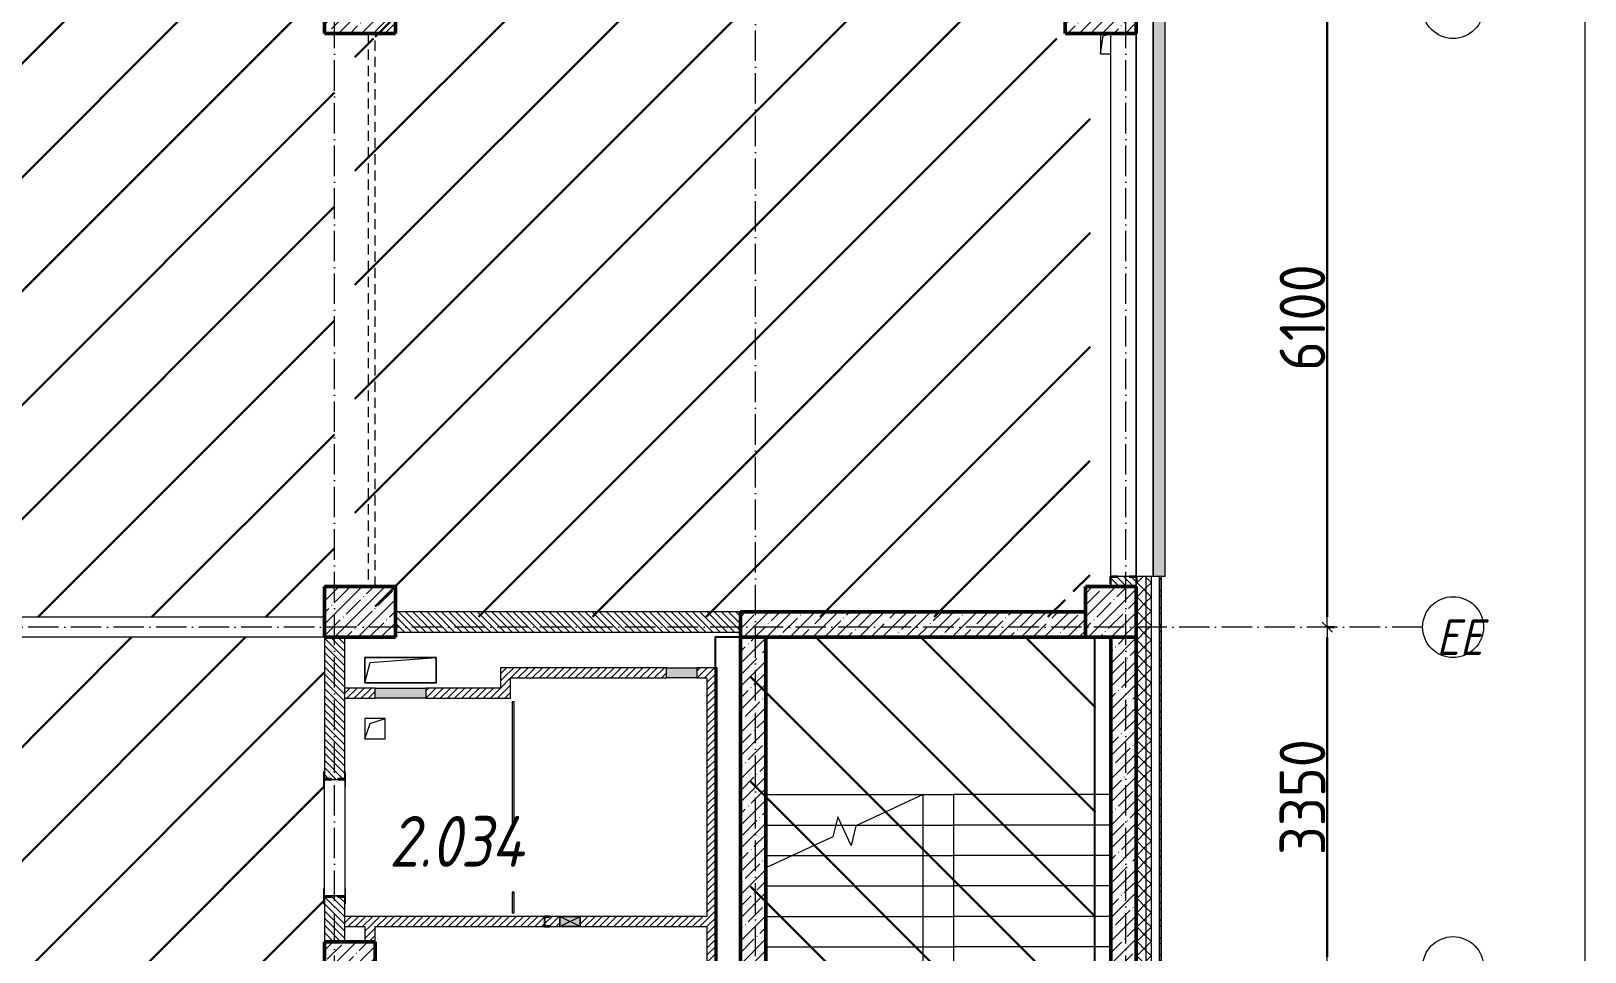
# Model space of a CAD drawing. Header units: millimetres. Extents: x 35697 to 388678, y -91946 to 171347.
# Drawn here: x 133619 to 148933, y 115795 to 124868 of the extents above; entities that cross this region are included whole.
import ezdxf

# ---------------------------------------------------------------- set-up
doc = ezdxf.new("R2010")
doc.units = ezdxf.units.MM
doc.linetypes.add('200_ШТРИХ_ш1п0_6_', pattern=[160, 100, -60])
doc.linetypes.add('50_200_ШТРИХ_1Т_ш5_п1_п1_', pattern=[700, 500, -100, 0, -100])
for name, color, linetype, lineweight in [('2.1) ПГП окна 2.8 м', 5, 'Continuous', 30), ('3.1) ЖБ окна 1.2 м', 102, 'Continuous', 30), ('4) ЛЕстницы', 5, 'Continuous', 30), ('A-____-____-DIMS', 7, 'Continuous', 9), ('A-DETL-____-OTLN-3', 7, '200_ШТРИХ_ш1п0_6_', 9), ('A-DETL-GENF-OTLN', 7, 'Continuous', 9), ('A-DOOR-OPNG-MCUT', 7, 'Continuous', 35), ('A-FLOR-____-OTLN', 7, 'Continuous', 9), ('A-GENM-____-MCUT', 7, 'Continuous', 25), ('A-GENM-____-OTLN', 7, 'Continuous', 9), ('A-GENM-____-OTLN-1', 7, 'Continuous', 25), ('A-GLAZ-____-OTLN', 7, 'Continuous', 9), ('A-WALL-____-MCUT', 7, 'Continuous', 13), ('A-WALL-____-MCUT-1', 7, 'Continuous', 9), ('A-WALL-____-MCUT-2', 7, 'Continuous', 50), ('A-WALL-____-OTLN', 7, 'Continuous', 9), ('A-WALL-____-PATT-1', 7, 'Continuous', 9), ('A-WALL-FNSH-MCUT-1', 7, 'Continuous', 9), ('I-WALL-____-OTLN', 7, 'Continuous', 9), ('S-COLS-____-MCUT', 7, 'Continuous', 50), ('S-COLS-____-OTLN', 7, 'Continuous', 9), ('S-GRID-____-IDEN', 7, 'Continuous', 9), ('S-GRID-____-OTLN-1', 7, '50_200_ШТРИХ_1Т_ш5_п1_п1_', 9), ('S-STRS-____-MBND', 7, 'Continuous', 9), ('S-STRS-____-OTLN-1', 7, 'Continuous', 9), ('Марки помещений', 7, 'Continuous', 9)]:
    doc.layers.add(name, color=color, linetype=linetype, lineweight=lineweight)
doc.layers.add('A-DOOR-____-OTLN-1', color=7, linetype='Continuous', lineweight=9, true_color=0xffffff)
doc.layers.add('A-GLAZ-____-OTLN-1', color=7, linetype='Continuous', lineweight=9, true_color=0xc0c0c0)
doc.styles.add('ISOCPEUR_I_2', font='isocpeui.ttf', dxfattribs={"width": 0.85, "height": 2.3})
doc.styles.add('ISOCPEUR_I_9', font='isocpeui.ttf', dxfattribs={"width": 0.9, "height": 250})
doc.styles.add('СПДС', font='isocpeur.ttf', dxfattribs={"width": 0.9})
doc.dimstyles.new('Размера А3', dxfattribs={"dimtxt": 200, "dimasz": 100, "dimexe": 70, "dimexo": 100, "dimgap": 20, "dimtad": 1, "dimdec": 0, "dimrnd": 10, "dimzin": 0, "dimdsep": 46, "dimtxsty": 'СПДС', "dimblk": 'ARROWHEAD_6', "dimcen": 1, "dimclrd": 256, "dimclre": 256, "dimclrt": 256, "dimazin": 0, "dimtfac": 1, "dimtdec": 0, "dimtmove": 2, "dimatfit": 3, "dimfxl": 1, "dimtolj": 1, "dimtzin": 0, "dimarcsym": 0})
pattern_1 = [(135, (43259.71, 63713.66), (-35.35534, -35.35534), [])]
pattern_2 = [(45, (43259.71, 63713.66), (-35.35534, 35.35534), [])]
pattern_3 = [(45, (43259.71, 63713.66), (-70.71068, 70.71068), []), (135, (43259.71, 63713.66), (-70.71068, -70.71068), [])]
pattern_4 = [(45, (43259.71, 63713.66), (-114.04925, 114.04925), []), (45, (43373.76, 63713.66), (-114.04925, 114.04925), [201.612, -40.322, 3.353, -36.97])]

# ---------------------------------------------------------------- blocks, each defined once
blk = doc.blocks.new('BSC_Колонна _Прямоугольная - 500х700-V108-АР1_План отверстий 2 этажа в осях 1-64_Ю-ЯЯ')
at = {"layer": 'S-COLS-____-OTLN'}
h = blk.add_hatch(dxfattribs=at)
h.set_pattern_fill('FP_121', color=256, style=0, pattern_type=2)
h.set_pattern_definition([(315, (-61381.04, 93600), (114.04925, 114.04925), []), (315, (-61381.04, 93485.95), (114.04925, 114.04925), [201.613, -40.323, 3.353, -36.97])])
h.paths.add_polyline_path([(-250, 350), (-250, -350), (250, -350), (250, 350)], flags=0)
at = {"layer": 'S-COLS-____-MCUT'}
for p, q in [((250, 350), (-250, 350)), ((-250, 350), (-250, -350)), ((250, -350), (250, 350)), ((-250, -350), (250, -350))]:
    blk.add_line(p, q, dxfattribs=at)
blk = doc.blocks.new('BSC_Колонна _Прямоугольная - 500х700-V109-АР1_План отверстий 2 этажа в осях 1-64_Ю-ЯЯ')
at = {"layer": 'S-COLS-____-OTLN'}
h = blk.add_hatch(dxfattribs=at)
h.set_pattern_fill('FP_122', color=256, style=0, pattern_type=2)
h.set_pattern_definition([(315, (-61381.04, 100900), (114.04925, 114.04925), []), (315, (-61381.04, 100785.95), (114.04925, 114.04925), [201.613, -40.323, 3.353, -36.97])])
h.paths.add_polyline_path([(-250, 350), (-250, -350), (250, -350), (250, 350)], flags=0)
at = {"layer": 'S-COLS-____-MCUT'}
for p, q in [((250, 350), (-250, 350)), ((-250, 350), (-250, -350)), ((250, -350), (250, 350)), ((-250, -350), (250, -350))]:
    blk.add_line(p, q, dxfattribs=at)
blk = doc.blocks.new('BSC_Колонна _Прямоугольная - 500х700-V110-АР1_План отверстий 2 этажа в осях 1-64_Ю-ЯЯ')
at = {"layer": 'S-COLS-____-OTLN'}
h = blk.add_hatch(dxfattribs=at)
h.set_pattern_fill('FP_123', color=256, style=0, pattern_type=2)
h.set_pattern_definition([(315, (-55431.04, 93600), (114.04925, 114.04925), []), (315, (-55431.04, 93485.95), (114.04925, 114.04925), [201.613, -40.323, 3.353, -36.97])])
h.paths.add_polyline_path([(-250, 350), (-250, -350), (250, -350), (250, 350)], flags=0)
at = {"layer": 'S-COLS-____-MCUT'}
for p, q in [((250, 350), (-250, 350)), ((-250, 350), (-250, -350)), ((250, -350), (250, 350)), ((-250, -350), (250, -350))]:
    blk.add_line(p, q, dxfattribs=at)
blk = doc.blocks.new('BSC_Колонна _Прямоугольная - 500х500-V111-АР1_План отверстий 2 этажа в осях 1-64_Ю-ЯЯ')
at = {"layer": 'S-COLS-____-OTLN'}
h = blk.add_hatch(dxfattribs=at)
h.set_pattern_fill('FP_124', color=256, style=0, pattern_type=2)
h.set_pattern_definition([(315, (-55431.04, 101000), (114.04925, 114.04925), []), (315, (-55431.04, 100885.95), (114.04925, 114.04925), [201.613, -40.323, 3.353, -36.97])])
h.paths.add_polyline_path([(-250, 250), (-250, -250), (250, -250), (250, 250)], flags=0)
at = {"layer": 'S-COLS-____-MCUT'}
for p, q in [((250, 250), (-250, 250)), ((-250, 250), (-250, -250)), ((250, -250), (250, 250)), ((-250, -250), (250, -250))]:
    blk.add_line(p, q, dxfattribs=at)
blk = doc.blocks.new('BSC_Колонна _Прямоугольная - 500х500-V147-АР1_План отверстий 2 этажа в осях 1-64_Ю-ЯЯ')
at = {"layer": 'S-COLS-____-OTLN'}
h = blk.add_hatch(dxfattribs=at)
h.set_pattern_fill('FP_160', color=256, style=0, pattern_type=2)
h.set_pattern_definition([(45, (-93500, -51931.04), (-114.04925, 114.04925), []), (45, (-93385.95, -51931.04), (-114.04925, 114.04925), [201.613, -40.323, 3.353, -36.97])])
h.paths.add_polyline_path([(-250, -250), (250, -250), (250, 250), (-250, 250)], flags=0)
at = {"layer": 'S-COLS-____-MCUT'}
for p, q in [((250, 250), (-250, 250)), ((-250, 250), (-250, -250)), ((250, -250), (250, 250)), ((-250, -250), (250, -250))]:
    blk.add_line(p, q, dxfattribs=at)
blk = doc.blocks.new('DOR_ДУ_распашная__1Ст_Прямоугольная_ШЕР - Вн_650х2100h_Кабинки С_у-19996353-АР1_План отверстий 2 этажа в осях 1-64_Ю-ЯЯ')
at = {"layer": 'A-DOOR-OPNG-MCUT'}
for p, q in [((-325, 10), (-325, -10)), ((325, -10), (325, 10))]:
    blk.add_line(p, q, dxfattribs=at)
blk = doc.blocks.new('Фахверк_СКБ_Уголок - 250_2700_1-27501432-АР1_План отверстий 2 этажа в осях 1-64_Ю-ЯЯ')
at = {"layer": 'A-GENM-____-MCUT'}
for p, q in [((200, 181), (125, 181)), ((125, 181), (125, 106)), ((131, 106), (131, 175)), ((131, 175), (200, 175)), ((200, 175), (200, 181)), ((125, 106), (131, 106)), ((131, -6), (125, -6)), ((125, -6), (125, -81)), ((125, -81), (200, -81)), ((131, -75), (131, -6)), ((200, -75), (131, -75)), ((200, -81), (200, -75))]:
    blk.add_line(p, q, dxfattribs=at)
blk = doc.blocks.new('154_Фахверк_СКБ_Швеллер - Тип_100_3960-28331862-АР1_План отверстий 2 этажа в осях 1-64_Ю-ЯЯ')
at = {"layer": 'A-GENM-____-MCUT'}
for p, q in [((175, 50), (125, 50)), ((125, 50), (125, -50)), ((128, 47), (175, 47)), ((128, -47), (128, 47)), ((175, 47), (175, 50)), ((125, -50), (175, -50)), ((175, -47), (128, -47)), ((175, -50), (175, -47))]:
    blk.add_line(p, q, dxfattribs=at)
blk = doc.blocks.new('154_Стойка_СКБ_Уголок - СМ-2180_200-28268025-АР1_План отверстий 2 этажа в осях 1-64_Ю-ЯЯ')
at = {"layer": 'A-GENM-____-MCUT'}
for p, q in [((125, 156), (125, 81)), ((200, 156), (125, 156)), ((200, 150), (200, 156)), ((125, 81), (131, 81)), ((131, 19), (125, 19)), ((125, 19), (125, -56)), ((131, 81), (131, 150)), ((131, 150), (200, 150)), ((131, -50), (131, 19)), ((125, -56), (200, -56)), ((200, -50), (131, -50)), ((200, -56), (200, -50))]:
    blk.add_line(p, q, dxfattribs=at)
blk = doc.blocks.new('Стойка_Влож_Полоса боковая - Полоса-28213942-АР1_План отверстий 2 этажа в осях 1-64_Ю-ЯЯ')
at = {"layer": 'A-GENM-____-OTLN'}
for p, q in [((-5, 60), (0, 60)), ((-5, -60), (-5, 60)), ((0, -60), (-5, -60))]:
    blk.add_line(p, q, dxfattribs=at)
blk = doc.blocks.new('Стойка_Влож_Уголок_Опорный - Уголок-28213941-АР1_План отверстий 2 этажа в осях 1-64_Ю-ЯЯ')
at = {"layer": 'A-GENM-____-OTLN'}
for p, q in [((-212, -6), (-212, 0)), ((0, 0), (0, -6)), ((-212, -75), (-212, -6)), ((-212, -6), (-206, -6)), ((-212, -75), (-206, -75)), ((-6, -6), (0, -6)), ((-6, -75), (0, -75)), ((0, -6), (0, -75))]:
    blk.add_line(p, q, dxfattribs=at)
blk = doc.blocks.new('AR_Отверстие Ниша - Лючок-32401647-АР1_План отверстий 2 этажа в осях 1-64_Ю-ЯЯ')
at = {"layer": 'A-GLAZ-____-OTLN'}
blk.add_hatch(color=256, dxfattribs=at).paths.add_polyline_path([(150, 50), (-150, 50), (-150, -50), (150, -50)], flags=0)
for p, q in [((-150, 50), (150, 50)), ((-150, -50), (-150, 50)), ((150, 50), (150, -50)), ((150, -50), (-150, -50))]:
    blk.add_line(p, q, dxfattribs=at)
blk = doc.blocks.new('AR_Отверстие Ниша - Лючок-32401869-АР1_План отверстий 2 этажа в осях 1-64_Ю-ЯЯ')
at = {"layer": 'A-GLAZ-____-OTLN'}
blk.add_hatch(color=256, dxfattribs=at).paths.add_polyline_path([(250, 50), (-250, 50), (-250, -50), (250, -50)], flags=0)
for p, q in [((-250, 50), (250, 50)), ((-250, -50), (-250, 50)), ((250, 50), (250, -50)), ((250, -50), (-250, -50))]:
    blk.add_line(p, q, dxfattribs=at)
blk = doc.blocks.new('AR_Отверстие прямоугольное _в плите_ - AR_Отверстие прямоугольное _в плите_-30459207-АР1_План отверстий 2 этажа в осях 1-64_Ю-ЯЯ')
at = {"layer": 'A-GENM-____-OTLN'}
for p, q in [((100, 100), (-100, 100)), ((-100, 100), (-100, -100)), ((-100, -100), (-50, 50)), ((-50, 50), (100, 100)), ((100, -100), (100, 100)), ((-100, -100), (100, -100))]:
    blk.add_line(p, q, dxfattribs=at)
blk = doc.blocks.new('AR_Отверстие прямоугольное _в плите_ - AR_Отверстие прямоугольное _в плите_-30459221-АР1_План отверстий 2 этажа в осях 1-64_Ю-ЯЯ')
at = {"layer": 'A-GENM-____-OTLN'}
for p, q in [((350, 125), (-350, 125)), ((-350, 125), (-350, -125)), ((-350, -125), (-300, 75)), ((-300, 75), (350, 125)), ((350, -125), (350, 125)), ((-350, -125), (350, -125))]:
    blk.add_line(p, q, dxfattribs=at)
blk = doc.blocks.new('AR_Отверстие прямоугольное _в плите_ - AR_Отверстие прямоугольное _в плите_-V166-АР1_План отверстий 2 этажа в осях 1-64_Ю-ЯЯ')
at = {"layer": 'A-GENM-____-OTLN'}
for p, q in [((-50, 100), (-50, -100)), ((-50, -100), (-25, 75)), ((-25, 75), (50, 100)), ((50, -100), (50, 100)), ((-50, -100), (50, -100))]:
    blk.add_line(p, q, dxfattribs=at)
blk = doc.blocks.new('Отлив_СКБ - Отлив витража_120_НВФ-31884153-АР1_План отверстий 2 этажа в осях 1-64_Ю-ЯЯ')
at = {"layer": 'A-GLAZ-____-OTLN-1'}
for points in [[(0, 0), (0, -2), (13700, -2), (13700, 0), (4672, 0)], [(0, -83), (0, -120), (13700, -120), (13700, -2), (0, -2), (0, -63)]]:
    blk.add_hatch(color=256, dxfattribs=at).paths.add_polyline_path(points, flags=0)
at = {"layer": 'A-GLAZ-____-OTLN'}
for p, q in [((0, 0), (13700, 0)), ((13700, -2), (0, -2)), ((0, -120), (0, -83)), ((0, -120), (13700, -120)), ((13700, -83), (13700, -120))]:
    blk.add_line(p, q, dxfattribs=at)
blk = doc.blocks.new('AR_Отверстие прямоугольное _в стене__БезПР - AR_Отверстие прямоугольное _в стене__БезПР-36427953-АР1_План отверстий 2 этажа в осях 1-64_Ю-ЯЯ')
at = {"layer": 'A-GLAZ-____-OTLN'}
blk.add_hatch(color=256, dxfattribs=at).paths.add_polyline_path([(100, 50), (-100, 50), (-100, -50), (100, -50)], flags=0)
at = {"layer": 'A-DETL-GENF-OTLN'}
for p, q in [((-100, -50), (-100, 50)), ((-100, 50), (100, 50)), ((100, 50), (-100, -50)), ((-100, 50), (100, -50)), ((100, 50), (-100, 50)), ((-100, 50), (-100, -50)), ((100, 50), (100, -50)), ((100, -50), (100, 50)), ((100, -50), (-100, -50)), ((-100, -50), (100, -50))]:
    blk.add_line(p, q, dxfattribs=at)
blk = doc.blocks.new('Ось сетки - Круг_Ø6_00__ISO-2_5_0_9K_-25732049-АР1_План отверстий 2 этажа в осях 1-64_Ю-ЯЯ')
at = {"layer": 'S-GRID-____-IDEN'}
blk.add_circle((0, 0), 3, dxfattribs=at)
blk = doc.blocks.new('ARROWHEAD_6')
at = {"color": 0, "linetype": 'Continuous'}
for p, q in [((0, 0), (-1, 0)), ((-0.5, -0.5), (0.5, 0.5))]:
    blk.add_line(p, q, dxfattribs=at)
blk = doc.blocks.new('*D2018')
at = {"layer": 'A-____-____-DIMS', "lineweight": -2, "transparency": 16777216}
for p, q in [((87537, 514297), (87613, 514297)), ((87543, 511047), (87543, 514197)), ((87537, 510947), (87613, 510947))]:
    blk.add_line(p, q, dxfattribs=at)
at = {"layer": 'Defpoints', "color": 0, "transparency": 16777216}
for p in [(87437, 514297), (87543, 514297), (87437, 510947)]:
    blk.add_point(p, dxfattribs=at)
at = {"layer": 'A-____-____-DIMS', "lineweight": -2, "transparency": 16777216, "xscale": 100, "yscale": 100, "zscale": 100}
for p, rotation in [((87543, 514297), 90), ((87543, 510947), 270)]:
    blk.add_blockref('ARROWHEAD_6', p, dxfattribs=dict(at, rotation=rotation))
at = {"layer": 'A-____-____-DIMS', "transparency": 16777216, "insert": (87298, 512622), "char_height": 450, "width": 2.49, "attachment_point": 5, "rotation": 90, "style": 'СПДС'}
blk.add_mtext('\\A1;3350', dxfattribs=at)
blk = doc.blocks.new('*D2019')
at = {"layer": 'A-____-____-DIMS', "lineweight": -2, "transparency": 16777216}
for p, q in [((87537, 520397), (87613, 520397)), ((87543, 514397), (87543, 520297)), ((87537, 514297), (87613, 514297))]:
    blk.add_line(p, q, dxfattribs=at)
at = {"layer": 'Defpoints', "color": 0, "transparency": 16777216}
for p in [(87437, 520397), (87543, 520397), (87437, 514297)]:
    blk.add_point(p, dxfattribs=at)
at = {"layer": 'A-____-____-DIMS', "lineweight": -2, "transparency": 16777216, "xscale": 100, "yscale": 100, "zscale": 100}
for p, rotation in [((87543, 520397), 90), ((87543, 514297), 270)]:
    blk.add_blockref('ARROWHEAD_6', p, dxfattribs=dict(at, rotation=rotation))
at = {"layer": 'A-____-____-DIMS', "transparency": 16777216, "insert": (87298, 517347), "char_height": 450, "width": 2.3, "attachment_point": 5, "rotation": 90, "style": 'СПДС'}
blk.add_mtext('\\A1;6100', dxfattribs=at)
blk = doc.blocks.new('2этаж')
at = {"layer": 'S-GRID-____-OTLN-1', "color": 251, "ltscale": 0.6, "true_color": 0x636466}
for p, q in [((77758.3, 498997), (77758.3, 549908.8)), ((81908.3, 508532.6), (81908.3, 549908.8)), ((85558.3, 498997), (85558.3, 549908.8)), ((88482.7, 514297), (-20260.4, 514297))]:
    blk.add_line(p, q, dxfattribs=at)
at = {"layer": 'S-GRID-____-IDEN', "xscale": 99.99999999999993, "yscale": 99.99999999999993, "zscale": 99.99999999999993}
for p, rotation in [((88782.7, 520397), 269.9999999999995), ((88782.7, 514297), 89.9999999999998), ((88782.7, 510947), 269.9999999999995)]:
    blk.add_blockref('Ось сетки - Круг_Ø6_00__ISO-2_5_0_9K_-25732049-АР1_План отверстий 2 этажа в осях 1-64_Ю-ЯЯ', p, dxfattribs=dict(at, rotation=rotation))
at = {"layer": 'S-GRID-____-IDEN', "insert": (88615.7, 514373.1), "char_height": 350, "width": 404.05, "attachment_point": 1, "style": 'ISOCPEUR_I_9'}
blk.add_mtext('ЕЕ', dxfattribs=at)
at = {"layer": 'A-____-____-DIMS'}
for base, p1, p2, picture, middle in [((87542.6, 520397), (87436.5, 514297), (87436.5, 520397), '*D2019', (87297.6, 517347)), ((87542.6, 514297), (87436.5, 510947), (87436.5, 514297), '*D2018', (87297.6, 512622))]:
    dim = blk.add_linear_dim(base=base, p1=p1, p2=p2, angle=90, dimstyle='Размера А3', override={"dimtxt": 450}, dxfattribs=at)
    dim.commit()
    dim.dimension.update_dxf_attribs({"geometry": picture, "text_midpoint": middle})

msp = doc.modelspace()

# ---------------------------------------------------------------- hatches: boundary and pattern name
at = {"layer": '2.1) ПГП окна 2.8 м'}
h = msp.add_hatch(dxfattribs=at)
h.set_pattern_fill('ANSI31', color=5, scale=250)
h.set_pattern_definition([(45, (-200, -50), (-561.266, 561.266), [])])
h.paths.add_polyline_path([(144060, 133145), (144054, 133145), (144054, 133220), (144056, 133345), (143960, 133345), (143960, 133545), (143610, 133545), (143610, 134045), (143960, 134045), (143960, 134245), (144060, 134245), (144060, 134320), (144054, 134320), (144054, 134395), (144060, 136195), (144054, 136195), (144054, 136270), (144060, 136895), (143610, 136895), (143610, 137395), (144060, 137395), (144060, 139195), (144054, 139195), (144054, 139270), (144056, 139595), (143960, 139595), (143960, 139795), (144060, 139795), (144060, 140320), (144054, 140320), (144054, 140395), (144060, 142195), (144054, 142195), (144054, 142270), (144057, 142545), (143960, 142545), (143960, 142745), (143610, 142745), (143610, 143245), (143960, 143245), (143960, 143445), (144060, 143445), (144060, 145195), (143810, 145195), (143810, 145445), (142060, 145445), (142060, 144495), (141960, 144495), (140660, 144495), (140160, 144495), (138860, 144495), (136810, 144495), (136810, 143245), (137010, 143245), (137010, 142745), (136810, 142745), (136810, 137395), (137010, 137395), (137010, 136895), (136310, 136895), (136310, 136610), (136310, 136310), (136310, 136010), (136310, 135710), (136310, 135410), (136310, 135110), (136310, 134929), (135523, 134563), (135476, 134368), (135344, 134651), (135296, 134457), (134510, 134090), (134510, 128295), (136310, 128295), (137010, 128295), (137010, 127795), (136810, 127795), (136810, 125295), (137010, 125295), (137010, 124795), (136810, 124795), (136810, 119345), (137010, 119345), (137010, 119095), (140410, 119095), (143810, 119095), (143810, 119345), (144054, 119345), (144054, 119445), (144059, 124595), (143960, 124595), (143960, 124795), (143610, 124795), (143610, 125295), (144060, 125295), (144060, 127595), (143960, 127595), (143960, 127795), (143610, 127795), (143610, 128295), (144060, 128295)])
h.paths.add_polyline_path([(137010, 133545), (136310, 133545), (134610, 133545), (134610, 134045), (136310, 134045), (137010, 134045)], flags=16)
h = msp.add_hatch(dxfattribs=at)
h.set_pattern_fill('ANSI31', color=5, scale=250)
h.paths.add_polyline_path([(136510, 125345), (136610, 125345), (136610, 126795), (132510, 126795), (132510, 126595), (132510, 123595), (132510, 123095), (132510, 121070), (132516, 121070), (132516, 120995), (132510, 120965), (132510, 120995), (132470, 120995), (132470, 120990), (132360, 120990), (132360, 119800), (132510, 119800), (132510, 119795), (132516, 119795), (132516, 119720), (132510, 119395), (132510, 119095), (136510, 119095), (136510, 119395), (136610, 119395), (136610, 124845), (136510, 124845)])
h = msp.add_hatch(dxfattribs=at)
h.set_pattern_fill('ANSI31', color=5, scale=250)
h.paths.add_polyline_path([(140110, 112595), (140110, 112995), (138360, 112995), (138310, 112995), (137710, 112995), (136610, 112995), (136510, 112995), (136510, 113195), (136510, 113695), (136510, 114020), (136504, 114020), (136504, 114095), (136504, 114101), (136504, 114170), (136509, 115020), (136504, 115020), (136504, 115089), (136504, 115095), (136504, 115170), (136510, 115395), (136510, 115895), (136510, 116270), (136504, 116270), (136504, 116345), (136504, 116351), (136504, 116420), (136509, 117420), (136504, 117420), (136504, 117489), (136504, 117495), (136504, 117570), (136510, 118895), (132510, 118895), (132010, 118895), (131125, 118895), (131125, 115895), (132010, 115895), (132510, 115895), (133310, 115895), (133310, 113695), (132510, 113695), (132510, 111845), (133310, 111845), (133310, 109645), (132510, 109645), (132210, 109645), (132210, 109620), (132216, 109620), (132216, 109545), (132210, 109395), (132210, 108395), (132210, 107445), (132216, 107445), (132216, 107370), (132210, 107195), (132510, 107195), (132510, 106695), (135960, 106695), (135960, 107195), (136460, 107195), (136460, 110545), (135960, 110545), (135960, 111045), (136460, 111045), (136460, 110745), (140110, 110745), (140110, 110995)])
at = {"layer": '4) ЛЕстницы'}
h = msp.add_hatch(dxfattribs=at)
h.set_pattern_fill('ANSI31', color=256, scale=230, angle=90)
h.paths.add_polyline_path([(140710, 112995), (140710, 118895), (144110, 118895), (144110, 112995)])
at = {"layer": 'A-WALL-____-PATT-1'}
h = msp.add_hatch(dxfattribs=at)
h.set_pattern_fill('FP_1', color=256, style=0, pattern_type=2)
h.set_pattern_definition(pattern_3)
h.paths.add_polyline_path([(144660, 110530), (144660, 110795), (144610, 110795), (144610, 110530)], flags=0)
h.paths.add_polyline_path([(144610, 111795), (144660, 111795), (144660, 119495), (144610, 119495), (144610, 114481)], flags=0)
h.paths.add_polyline_path([(144610, 133195), (144660, 133195), (144660, 134445), (144610, 134445), (144610, 133854)], flags=0)
h.paths.add_polyline_path([(144610, 136245), (144660, 136245), (144660, 137445), (144610, 137445), (144610, 137082)], flags=0)
h.paths.add_polyline_path([(144660, 139245), (144660, 140445), (144610, 140445), (144610, 139245)], flags=0)
h.paths.add_polyline_path([(144660, 142245), (144660, 143445), (144610, 143445), (144610, 142245)], flags=0)
h.paths.add_polyline_path([(144660, 145245), (144660, 149495), (144610, 149495), (144610, 145245)], flags=0)
h = msp.add_hatch(dxfattribs=at)
h.set_pattern_fill('FP_1', color=256, style=0, pattern_type=2)
h.set_pattern_definition(pattern_3)
h.paths.add_polyline_path([(144510, 110530), (144610, 110530), (144610, 110795), (144510, 110795)], flags=0)
h.paths.add_polyline_path([(144610, 111795), (144610, 119495), (144516, 119495), (144516, 119420), (144510, 119420), (144510, 111795)], flags=0)
h.paths.add_polyline_path([(144610, 133195), (144610, 134445), (144516, 134445), (144516, 134370), (144510, 134370), (144510, 133270), (144516, 133270), (144516, 133195)], flags=0)
h.paths.add_polyline_path([(144516, 136245), (144610, 136245), (144610, 137445), (144510, 137445), (144510, 136320), (144516, 136320), (144516, 136251)], flags=0)
h.paths.add_polyline_path([(144516, 139245), (144610, 139245), (144610, 140445), (144516, 140445), (144516, 140370), (144510, 140370), (144510, 139320), (144516, 139320), (144516, 139251)], flags=0)
h.paths.add_polyline_path([(144516, 142245), (144610, 142245), (144610, 143445), (144516, 143445), (144516, 143370), (144510, 143370), (144510, 142320), (144516, 142320), (144516, 142251)], flags=0)
h.paths.add_polyline_path([(144610, 145245), (144610, 149395), (144510, 149395), (144510, 145245)], flags=0)
h = msp.add_hatch(dxfattribs=at)
h.set_pattern_fill('FP_6', color=256, style=0, pattern_type=2)
h.set_pattern_definition(pattern_1)
h.paths.add_polyline_path([(144510, 119395), (144510, 119489), (144441, 119489), (144441, 119495), (144329, 119495), (144329, 119489), (144260, 119489), (144260, 119395), (144441, 119395)], flags=0)
h = msp.add_hatch(dxfattribs=at)
h.set_pattern_fill('FP_3', color=256, style=0, pattern_type=2)
h.set_pattern_definition([(45, (43259.71, 63713.66), (-85.53659, 85.53659), []), (45, (43316.74, 63713.66), (-85.53659, 85.53659), [])])
h.paths.add_polyline_path([(144760, 110530), (144760, 110795), (144740, 110795), (144740, 110530)], flags=0)
h.paths.add_polyline_path([(144740, 111795), (144760, 111795), (144760, 119495), (144740, 119495), (144740, 114481)], flags=0)
h = msp.add_hatch(dxfattribs=at)
h.set_pattern_fill('FP_6', color=256, style=0, pattern_type=2)
h.set_pattern_definition(pattern_1)
h.paths.add_polyline_path([(140610, 118945), (140610, 119145), (137210, 119145), (137210, 118945), (138690, 118945)], flags=0)
h = msp.add_hatch(dxfattribs=at)
h.set_pattern_fill('FP_13', color=256, style=0, pattern_type=2)
h.set_pattern_definition(pattern_4)
h.paths.add_polyline_path([(144010, 118895), (144010, 119145), (140610, 119145), (140610, 118895), (142225, 118895)], flags=0)
h = msp.add_hatch(dxfattribs=at)
h.set_pattern_fill('FP_6', color=256, style=0, pattern_type=2)
h.set_pattern_definition(pattern_1)
h.paths.add_polyline_path([(136710, 115895), (136710, 116339), (136641, 116339), (136641, 116345), (136579, 116345), (136579, 116339), (136510, 116339), (136510, 115895)], flags=0)
h.paths.add_polyline_path([(136641, 117495), (136641, 117501), (136710, 117501), (136710, 118895), (136510, 118895), (136510, 117501), (136579, 117501), (136579, 117495)], flags=0)
h = msp.add_hatch(dxfattribs=at)
h.set_pattern_fill('FP_13', color=256, style=0, pattern_type=2)
h.set_pattern_definition(pattern_4)
h.paths.add_polyline_path([(140860, 113695), (140860, 118895), (140610, 118895), (140610, 113695)], flags=0)
h = msp.add_hatch(dxfattribs=at)
h.set_pattern_fill('FP_13', color=256, style=0, pattern_type=2)
h.set_pattern_definition(pattern_4)
h.paths.add_polyline_path([(144510, 111795), (144510, 118895), (144260, 118895), (144260, 111795)], flags=0)
h = msp.add_hatch(dxfattribs=at)
h.set_pattern_fill('FP_5', color=256, style=0, pattern_type=2)
h.set_pattern_definition(pattern_2)
h.paths.add_polyline_path([(140180, 118495), (140280, 118495), (140280, 118595), (140180, 118595), (140180, 118590)], flags=0)
h.paths.add_polyline_path([(138345, 118495), (139880, 118495), (139880, 118595), (138245, 118595), (138245, 118495)], flags=0)
h = msp.add_hatch(dxfattribs=at)
h.set_pattern_fill('FP_5', color=256, style=0, pattern_type=2)
h.set_pattern_definition(pattern_2)
h.paths.add_polyline_path([(140366, 114195), (140380, 114195), (140380, 114495), (140280, 114495), (140280, 114195), (140366, 114195)], flags=0)
h.paths.add_polyline_path([(140280, 114995), (140380, 114995), (140380, 118595), (140280, 118595), (140280, 116045)], flags=0)
h = msp.add_hatch(dxfattribs=at)
h.set_pattern_fill('FP_5', color=256, style=0, pattern_type=2)
h.set_pattern_definition(pattern_2)
h.paths.add_polyline_path([(137010, 118295), (137010, 118395), (136710, 118395), (136710, 118295)], flags=0)
h.paths.add_polyline_path([(138245, 118295), (138245, 118395), (137510, 118395), (137510, 118295)], flags=0)
h = msp.add_hatch(dxfattribs=at)
h.set_pattern_fill('FP_5', color=256, style=0, pattern_type=2)
h.set_pattern_definition(pattern_2)
h.paths.add_polyline_path([(138345, 118295), (138345, 118495), (138245, 118495), (138245, 118295)], flags=0)
h = msp.add_hatch(dxfattribs=at)
h.set_pattern_fill('FP_5', color=256, style=0, pattern_type=2)
h.set_pattern_definition(pattern_2)
h.paths.add_polyline_path([(139030, 116045), (140280, 116045), (140280, 116145), (139030, 116145), (139030, 116106)], flags=0)
h.paths.add_polyline_path([(136910, 116045), (138680, 116045), (138680, 116145), (136710, 116145), (136710, 116045)], flags=0)
h.paths.add_polyline_path([(138830, 116045), (138830, 116145), (138730, 116145), (138730, 116142), (138683, 116142), (138683, 116048), (138730, 116048), (138730, 116045)], flags=0)
h = msp.add_hatch(dxfattribs=at)
h.set_pattern_fill('FP_5', color=256, style=0, pattern_type=2)
h.set_pattern_definition(pattern_2)
h.paths.add_polyline_path([(136910, 115895), (137010, 115895), (137010, 116045), (136910, 116045)], flags=0)

# ---------------------------------------------------------------- linework, layer by layer
at = {"color": 1, "lineweight": 0}
msp.add_lwpolyline([(35697, 156516), (148933, 156516), (148933, 57688), (35697, 57688)], close=True, dxfattribs=at)
msp.add_lwpolyline([(140360, 110795), (144102, 110795), (144102, 118895), (140360, 118895)], close=True)
at = {"layer": 'A-DETL-____-OTLN-3'}
for p, q in [((136940, 124845), (136940, 119395)), ((137010, 119395), (137010, 124845))]:
    msp.add_line(p, q, dxfattribs=at)
at = {"layer": 'A-FLOR-____-OTLN'}
for p, q in [((136910, 118695), (137610, 118695)), ((136910, 118445), (136910, 118695)), ((137610, 118695), (137610, 118445)), ((137610, 118445), (136910, 118445))]:
    msp.add_line(p, q, dxfattribs=at)
at = {"layer": 'A-WALL-____-MCUT'}
for p, q in [((144441, 119495), (144329, 119495)), ((144740, 119495), (144516, 119495)), ((144740, 111795), (144740, 119495)), ((144260, 119420), (144260, 119395)), ((140610, 119145), (137210, 119145)), ((136510, 118895), (136510, 117570)), ((136710, 117570), (136710, 118895)), ((137210, 118945), (140610, 118945)), ((136579, 117495), (136641, 117495)), ((136510, 116270), (136510, 115895)), ((136641, 116345), (136579, 116345)), ((136710, 115895), (136710, 116270))]:
    msp.add_line(p, q, dxfattribs=at)
at = {"layer": 'A-WALL-____-MCUT-1'}
for p, q in [((144610, 111795), (144610, 119495)), ((144660, 111795), (144660, 119495)), ((144510, 119395), (144510, 119420)), ((144510, 119420), (144510, 119395))]:
    msp.add_line(p, q, dxfattribs=at)
at = {"layer": 'A-WALL-____-MCUT-2'}
for p, q in [((140610, 119145), (140610, 113695)), ((144010, 119145), (140610, 119145)), ((140610, 118895), (144010, 118895)), ((140860, 113445), (140860, 118895)), ((144260, 118895), (144260, 111795)), ((144510, 118895), (144510, 111795)), ((144510, 111795), (144510, 118895))]:
    msp.add_line(p, q, dxfattribs=at)
at = {"layer": 'A-WALL-____-OTLN'}
for p, q in [((144260, 119495), (144260, 124845)), ((144510, 119495), (144510, 124845)), ((144510, 124845), (144510, 119495))]:
    msp.add_line(p, q, dxfattribs=at)
at = {"layer": 'A-WALL-FNSH-MCUT-1'}
for p, q in [((144760, 119495), (144740, 119495)), ((144740, 119495), (144740, 111795)), ((144760, 111795), (144760, 119495)), ((139880, 118595), (138245, 118595)), ((138245, 118595), (138245, 118395)), ((140380, 118595), (140180, 118595)), ((140380, 114995), (140380, 118595)), ((137010, 118395), (136710, 118395)), ((138245, 118395), (137510, 118395)), ((138345, 118495), (139880, 118495)), ((138345, 118295), (138345, 118495)), ((140180, 118495), (140280, 118495)), ((140280, 118495), (140280, 116145)), ((136710, 118295), (137010, 118295)), ((137510, 118295), (138345, 118295)), ((138360, 118260), (138360, 117030)), ((138380, 118260), (138360, 118260)), ((138380, 117030), (138380, 118260)), ((138360, 116380), (138360, 116180)), ((138380, 116180), (138380, 116380)), ((138680, 116145), (136710, 116145)), ((138360, 116180), (138380, 116180)), ((138830, 116145), (138730, 116145)), ((140280, 116145), (139030, 116145)), ((136710, 116045), (136910, 116045)), ((136910, 116045), (136910, 115895)), ((137010, 116045), (138680, 116045)), ((137010, 115895), (137010, 116045)), ((138730, 116045), (138830, 116045)), ((139030, 116045), (140280, 116045)), ((140280, 116045), (140280, 114995))]:
    msp.add_line(p, q, dxfattribs=at)
at = {"layer": 'I-WALL-____-OTLN'}
for p, q in [((132510, 119095), (136510, 119095)), ((136510, 118895), (132510, 118895)), ((136510, 116345), (136510, 117495)), ((136710, 117495), (136710, 116345))]:
    msp.add_line(p, q, dxfattribs=at)
at = {"layer": 'S-STRS-____-MBND'}
for p, q in [((142410, 117345), (141748, 117036)), ((141569, 117125), (141521, 116930)), ((141701, 116842), (141569, 117125)), ((141748, 117036), (141701, 116842)), ((141521, 116930), (140860, 116622))]:
    msp.add_line(p, q, dxfattribs=at)
at = {"layer": 'S-STRS-____-OTLN-1'}
for p, q in [((140860, 117345), (142710, 117345)), ((140860, 117345), (142710, 117345)), ((142410, 117045), (142410, 117345)), ((144260, 117345), (142710, 117345)), ((142710, 117345), (142710, 117045)), ((144260, 117345), (142710, 117345)), ((140860, 117045), (141549, 117045)), ((140860, 117045), (141549, 117045)), ((141549, 117045), (141606, 117045)), ((141549, 117045), (141606, 117045)), ((141606, 117045), (141766, 117045)), ((141606, 117045), (141766, 117045)), ((141766, 117045), (142410, 117045)), ((141766, 117045), (142410, 117045)), ((142410, 116745), (142410, 117045)), ((142410, 117045), (142710, 117045)), ((142410, 117045), (142710, 117045)), ((142710, 117045), (142710, 116745)), ((144260, 117045), (142710, 117045)), ((144260, 117045), (142710, 117045)), ((140860, 116745), (141123, 116745)), ((140860, 116745), (141123, 116745)), ((141123, 116745), (142410, 116745)), ((141123, 116745), (142410, 116745)), ((142410, 116445), (142410, 116745)), ((142410, 116745), (142710, 116745)), ((142410, 116745), (142710, 116745)), ((142710, 116745), (142710, 116445)), ((144260, 116745), (142710, 116745)), ((144260, 116745), (142710, 116745)), ((140860, 116445), (142410, 116445)), ((140860, 116445), (142410, 116445)), ((142410, 116145), (142410, 116445)), ((142410, 116445), (142710, 116445)), ((142410, 116445), (142710, 116445)), ((142710, 116445), (142710, 116145)), ((144260, 116445), (142710, 116445)), ((144260, 116445), (142710, 116445)), ((140860, 116145), (142410, 116145)), ((140860, 116145), (142410, 116145)), ((142410, 115845), (142410, 116145)), ((142410, 116145), (142710, 116145)), ((142410, 116145), (142710, 116145)), ((142710, 116145), (142710, 115845)), ((144260, 116145), (142710, 116145)), ((144260, 116145), (142710, 116145)), ((140860, 115845), (142410, 115845)), ((140860, 115845), (142410, 115845)), ((142410, 115545), (142410, 115845)), ((142410, 115845), (142710, 115845)), ((142410, 115845), (142710, 115845)), ((142710, 115845), (142710, 115545)), ((144260, 115845), (142710, 115845)), ((144260, 115845), (142710, 115845))]:
    msp.add_line(p, q, dxfattribs=at)

# ---------------------------------------------------------------- block references
at = {"layer": '3.1) ЖБ окна 1.2 м'}
msp.add_blockref('2этаж', (58851, -395302), dxfattribs=at)
at = {"layer": 'A-DOOR-____-OTLN-1', "rotation": 90}
msp.add_blockref('DOR_ДУ_распашная__1Ст_Прямоугольная_ШЕР - Вн_650х2100h_Кабинки С_у-19996353-АР1_План отверстий 2 этажа в осях 1-64_Ю-ЯЯ', (138370, 116705), dxfattribs=at)
at = {"layer": 'A-GENM-____-OTLN'}
for name, p in [('AR_Отверстие прямоугольное _в плите_ - AR_Отверстие прямоугольное _в плите_-V166-АР1_План отверстий 2 этажа в осях 1-64_Ю-ЯЯ', (144210, 124745)), ('AR_Отверстие прямоугольное _в плите_ - AR_Отверстие прямоугольное _в плите_-30459221-АР1_План отверстий 2 этажа в осях 1-64_Ю-ЯЯ', (137260, 118570)), ('AR_Отверстие прямоугольное _в плите_ - AR_Отверстие прямоугольное _в плите_-30459207-АР1_План отверстий 2 этажа в осях 1-64_Ю-ЯЯ', (137010, 117995)), ('Стойка_Влож_Уголок_Опорный - Уголок-28213941-АР1_План отверстий 2 этажа в осях 1-64_Ю-ЯЯ', (136716, 117495))]:
    msp.add_blockref(name, p, dxfattribs=at)
for name, p, rotation in [('Стойка_Влож_Полоса боковая - Полоса-28213942-АР1_План отверстий 2 этажа в осях 1-64_Ю-ЯЯ', (136610, 117495), 89.99999999999991), ('Стойка_Влож_Уголок_Опорный - Уголок-28213941-АР1_План отверстий 2 этажа в осях 1-64_Ю-ЯЯ', (136504, 116345), 180), ('Стойка_Влож_Полоса боковая - Полоса-28213942-АР1_План отверстий 2 этажа в осях 1-64_Ю-ЯЯ', (136610, 116345), 269.9999999999999)]:
    msp.add_blockref(name, p, dxfattribs=dict(at, rotation=rotation))
at = {"layer": 'A-GENM-____-OTLN-1'}
for name, p, rotation in [('Фахверк_СКБ_Уголок - 250_2700_1-27501432-АР1_План отверстий 2 этажа в осях 1-64_Ю-ЯЯ', (144335, 119620), 269.9999999999999), ('154_Стойка_СКБ_Уголок - СМ-2180_200-28268025-АР1_План отверстий 2 этажа в осях 1-64_Ю-ЯЯ', (136660, 117370), 89.9999999999999), ('154_Стойка_СКБ_Уголок - СМ-2180_200-28268025-АР1_План отверстий 2 этажа в осях 1-64_Ю-ЯЯ', (136560, 116470), 269.9999999999999)]:
    msp.add_blockref(name, p, dxfattribs=dict(at, rotation=rotation))
msp.add_blockref('154_Фахверк_СКБ_Швеллер - Тип_100_3960-28331862-АР1_План отверстий 2 этажа в осях 1-64_Ю-ЯЯ', (138555, 116095), dxfattribs=at)
at = {"layer": 'A-GLAZ-____-OTLN'}
for name, p, rotation in [('Отлив_СКБ - Отлив витража_120_НВФ-31884153-АР1_План отверстий 2 этажа в осях 1-64_Ю-ЯЯ', (144677, 119495), 90), ('AR_Отверстие Ниша - Лючок-32401647-АР1_План отверстий 2 этажа в осях 1-64_Ю-ЯЯ', (140030, 118545), 180), ('AR_Отверстие Ниша - Лючок-32401869-АР1_План отверстий 2 этажа в осях 1-64_Ю-ЯЯ', (137260, 118345), 180), ('AR_Отверстие прямоугольное _в стене__БезПР - AR_Отверстие прямоугольное _в стене__БезПР-36427953-АР1_План отверстий 2 этажа в осях 1-64_Ю-ЯЯ', (138930, 116095), 180)]:
    msp.add_blockref(name, p, dxfattribs=dict(at, rotation=rotation))
at = {"layer": 'S-COLS-____-OTLN', "rotation": 89.9999999999999}
for name, p in [('BSC_Колонна _Прямоугольная - 500х700-V108-АР1_План отверстий 2 этажа в осях 1-64_Ю-ЯЯ', (136860, 125095)), ('BSC_Колонна _Прямоугольная - 500х700-V109-АР1_План отверстий 2 этажа в осях 1-64_Ю-ЯЯ', (144160, 125095)), ('BSC_Колонна _Прямоугольная - 500х700-V110-АР1_План отверстий 2 этажа в осях 1-64_Ю-ЯЯ', (136860, 119145)), ('BSC_Колонна _Прямоугольная - 500х500-V111-АР1_План отверстий 2 этажа в осях 1-64_Ю-ЯЯ', (144260, 119145))]:
    msp.add_blockref(name, p, dxfattribs=at)
at = {"layer": 'S-COLS-____-OTLN'}
msp.add_blockref('BSC_Колонна _Прямоугольная - 500х500-V147-АР1_План отверстий 2 этажа в осях 1-64_Ю-ЯЯ', (136760, 115645), dxfattribs=at)

# ---------------------------------------------------------------- texts
at = {"layer": 'Марки помещений', "insert": (137147, 117134), "char_height": 500, "width": 817.72, "attachment_point": 1, "style": 'ISOCPEUR_I_2'}
msp.add_mtext('2.034', dxfattribs=at)

doc.saveas('drawing.dxf')
